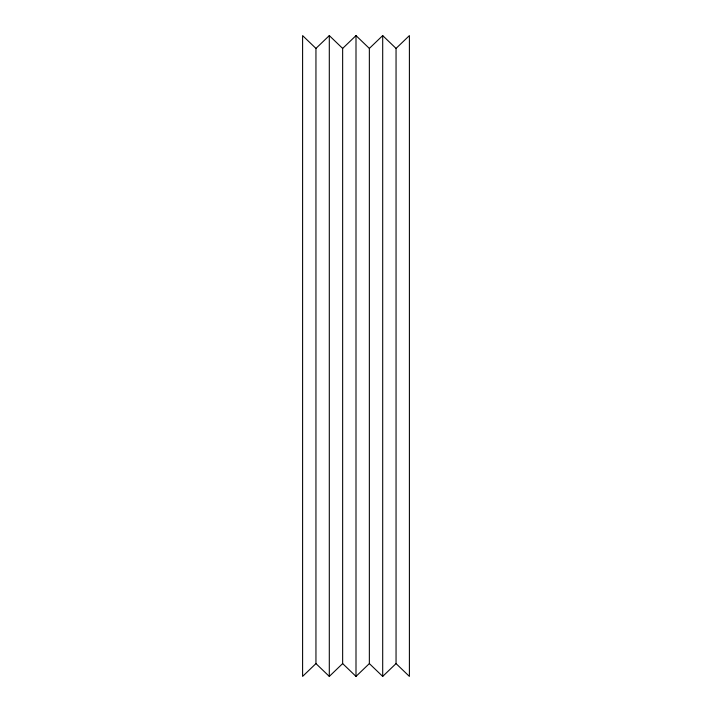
<?xml version="1.0" encoding="UTF-8"?>
<svg xmlns="http://www.w3.org/2000/svg" width="712" height="712" viewBox="0 0 712 712"><rect width="100%" height="100%" fill="white"/><g stroke="black" fill="none" stroke-linecap="round" stroke-linejoin="round"><path stroke-width="1.07" d="M315.95 48.416L329.3 35.6L342.65 48.416L342.65 663.584L329.3 676.4L315.95 663.584L315.95 48.416L302.6 35.6L302.6 676.4L315.95 663.584M342.65 48.416L356 35.6L369.35 48.416L369.35 663.584L356 676.4L342.65 663.584M369.35 48.416L382.7 35.6L396.05 48.416L396.05 663.584L382.7 676.4L369.35 663.584M396.05 48.416L409.4 35.6L409.4 676.4L396.05 663.584M382.7 35.6L382.7 676.4M356 35.6L356 676.4M329.3 35.6L329.3 676.4"/></g></svg>
